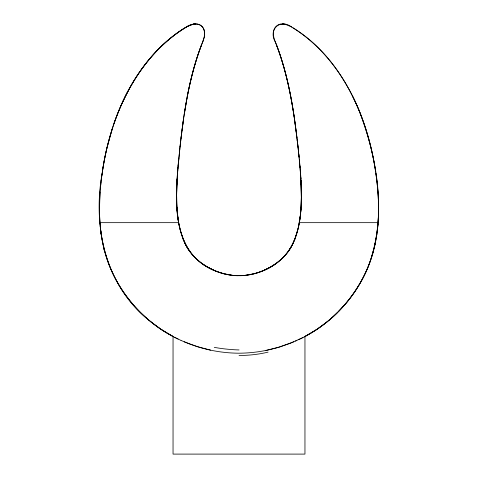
<?xml version="1.0" encoding="UTF-8"?>
<svg xmlns="http://www.w3.org/2000/svg" width="478" height="478" viewBox="0 0 478 478"><rect width="100%" height="100%" fill="white"/><g stroke="black" fill="none" stroke-linecap="round" stroke-linejoin="round"><path stroke-width="0.72" d="M187.023 247.204C174.285 223.937 176.209 195.932 177.696 170.305M176.633 195.693L176.872 183.636L177.918 167.611M301.355 197.306L300.626 174.625M99.448 209.519L100.093 191.983M176.645 192.514L177.105 178.927M301.349 198.095L301.015 207.315M176.812 185.129L176.83 184.741M176.848 184.191L176.89 183.253M176.926 182.429L176.962 181.682M176.985 181.21L177.009 180.726M177.045 180.069L177.111 178.874M177.141 178.354L177.171 177.828M177.201 177.308L177.332 175.277M300.949 208.414L300.997 207.613M300.979 207.93L300.925 208.772M329.163 320.164C347.058 305.024 361.183 285.372 369.458 263.42A186.982 151.251 0 0 0 372.045 255.838A194.797 157.567 0 0 0 373.372 251.225L374.537 246.534A214.747 173.711 0 0 0 375.547 241.79L376.132 238.618A233.413 188.81 0 0 0 376.879 233.844L377.483 229.058A258.741 209.298 0 0 0 377.943 224.266C379.317 207.303 378.259 190.226 375.863 173.406M177.266 176.221L179.74 149.351M300.907 209.017L300.871 209.525M177.452 173.55L177.511 172.713M300.895 209.209L300.656 212.22M300.853 209.794L300.787 210.655M177.571 171.955L177.619 171.333M300.764 210.959L300.71 211.581M177.804 168.961L180.051 146.543M178.037 166.266L178.802 158.194M300.626 212.543L300.501 213.857M100.559 186.528L101.019 182.142M300.471 214.186L300.333 215.476M179.656 150.128L180.397 143.46L180.021 146.794M300.411 214.771L300.154 216.982M180.367 143.735L180.684 140.974M300.298 215.793L298.272 227.928L294.92 238.964M180.475 142.797L181.634 133.063M101.145 181.048L101.689 176.681M180.487 142.719L183.265 120.809M181.001 138.303L181.305 135.764M185.554 27.515C135.537 58.549 110.077 117.11 102.119 173.526C92.583 226.399 105.274 285.366 148.837 320.158M101.408 178.862L101.545 177.768M181.586 133.464L183.737 117.558M300.124 217.263L299.957 218.506M181.975 130.369L183.438 119.596M102.119 173.526C97.189 207.691 98.121 244.378 113.913 275.746C127.184 302.251 148.987 324.466 175.504 337.791M101.76 176.131L102.137 173.406M299.873 219.121L299.784 219.743M102.34 172.008L102.256 172.588M183.361 120.145C187.179 93.389 192.801 66.693 202.839 41.526M102.376 171.769L102.627 170.132A296.677 296.677 0 0 1 104.09 161.45L104.921 157.131A277.646 277.646 0 0 1 106.779 148.562L112.635 127.536M183.827 116.907L187.071 97.59L184.233 114.224M102.394 171.656C110.245 118.711 133.404 64.65 177.858 32.498M204.261 36.979L204.638 33.042L203.951 29.564M204.214 37.194L203.042 40.983M201.423 45.165C195.048 61.919 190.561 79.336 187.197 96.932C190.603 79.157 195.149 61.56 201.62 44.645M295.207 238.217L293.349 242.651M202.917 41.323C204.524 37.236 205.606 32.361 203.365 28.31M202.977 41.162L202.762 41.735M201.686 44.472L202.696 41.891M294.86 239.12L294.125 240.912M289.202 250.054C302.377 229.261 301.827 203.377 300.937 179.638C301.827 201.292 302.09 224.104 292.644 244.115M293.57 242.167L292.422 244.551M114.033 123.402A227.146 227.146 0 0 1 123.031 101.151L124.931 97.207A211.67 211.67 0 0 1 127.925 91.37C141.464 66.06 160.297 42.936 184.998 27.849M123.037 101.151L123.975 99.173M291.652 27.049C280.383 18.355 267.734 29.242 275.495 42.369M292.494 244.413L292.13 245.112A64.733 52.365 0 0 1 282.193 258.508M274.521 28.537C272.364 32.677 273.583 37.589 275.226 41.688M292.189 244.999C287.631 253.92 280.311 261.221 271.755 266.354M293.187 242.991C284.577 261.448 265.176 273.081 245.339 275.388M352.059 295.547L352.537 294.884A183.504 148.437 0 0 0 368.269 266.419C387.228 216.301 377.763 159.813 359.289 110.986C345.313 77.305 323.134 45.494 291.186 26.78M351.82 295.876L349.352 299.144M349.101 299.467L348.08 300.752M347.823 301.068L346.789 302.341M346.526 302.658L338.221 311.799M337.635 312.385C327.358 322.644 315.444 331.218 302.502 337.791M282.128 258.467L281.082 259.446A62.654 50.68 0 0 1 272.239 266.067L269.813 267.483A62.128 50.256 0 0 1 264.728 270.034L262.081 271.151M327.896 321.216L317.225 329.169L304.426 336.799M275.728 263.748L275.436 263.958M275.334 264.029C265.792 270.614 254.499 274.677 242.932 275.591M178.569 32.002L182.907 29.14A121.561 121.561 0 0 1 185.171 27.742L186.354 27.049M185.613 27.485L185.984 27.264M271.486 266.521L269.783 267.501M185.918 27.3C190.919 23.655 199.595 21.773 203.299 28.202M187.006 26.672L186.444 26.995L187.752 26.26M187.095 26.619L193.333 24.121M269.49 267.662L264.149 270.291M304.582 336.614C332.222 322.256 354.461 298.051 366.967 269.58C380.07 239.508 380.428 205.528 375.881 173.526M187.842 26.206L188.505 25.866M302.95 337.564L289.925 343.413L278.16 347.428M302.042 338.024L301.009 338.538M188.696 25.77L189.282 25.483M300.441 338.818L298.511 339.739M189.479 25.394L193.769 24.043M295.392 341.149L296.928 340.467M293.845 341.818L279.678 346.974L265.971 350.44M277.365 347.661L274.169 348.54M280.15 24.163L285.157 24.223L291 26.672M193.465 24.097L197.139 24.025A8.652 8.652 0 0 1 203.001 27.676L203.861 29.343M193.877 24.025L194.606 23.942M245.698 275.346L237.046 275.71M243.989 275.525L254.212 273.733A58.232 47.101 0 0 0 262.081 271.151M245.22 275.4L244.599 275.465M243.218 275.585L234.788 275.585M242.466 275.639L241.271 275.698M194.815 23.924L195.675 23.9M240.954 275.71L235.732 275.651M242.274 275.651L232.302 275.346M282.373 23.9L282.528 23.9A11.657 11.657 0 0 1 284.231 24.043M99.514 213.905L99.938 222.664L178.682 222.664L180.373 230.557L182.895 238.486M299.324 222.664L378.062 222.664M236.735 275.698L235.54 275.639M235.068 275.591C223.495 274.748 212.196 270.638 202.666 264.029M234.017 275.525L232.666 275.388M233.389 275.465L223.782 273.733M232.559 275.376L232.404 275.358C211.103 272.824 190.262 259.333 182.937 238.582M210.565 350.135L197.079 346.592L184.161 341.818M200.646 347.667L204.65 348.749A115.013 93.037 0 0 0 239 353.206A115.019 93.037 0 0 0 273.35 348.713M199.852 347.434L190.166 344.208L181.078 340.467M213.965 270.339L208.51 267.662M180.953 340.408L174.697 337.384M177.565 338.818L178.174 339.111M176.991 338.538L175.958 338.024M173.574 336.799L160.775 329.169L150.098 321.21M173.418 336.614C157.358 328.243 143.036 316.585 131.474 302.646M208.223 267.501C183.14 254.583 176.006 223.865 176.651 197.713M293.002 27.849C342.26 58.949 367.636 116.411 375.714 172.355M192.025 254.362L191.146 253.28A63.221 51.14 0 0 1 189.157 250.586L187.173 247.449M131.211 302.335L126.18 295.87M125.941 295.541L125.463 294.878A181.61 146.901 0 0 1 115.921 279.618L114.421 276.756A187.376 151.568 0 0 1 104.64 251.237A204.632 165.531 0 0 1 103.469 246.552L102.776 243.392A225.7 182.572 0 0 1 101.36 235.445A241.474 195.329 0 0 1 100.709 230.659L100.201 225.867M188.798 250.054L188.475 249.558A75.016 60.676 0 0 1 184.448 242.161M352.537 96.126C364.344 119.811 371.699 145.533 375.612 171.656M183.881 240.906L182.793 238.217M275.579 42.596L276.386 44.645M275.597 42.632L275.376 42.07M275.746 43.014L275.973 43.588M276.117 43.952L277.658 48.051M276.451 44.818C288.969 77.585 294.185 112.533 298.027 147.23M276.583 45.165C285.336 68.229 290.534 92.469 294.161 116.817M277.826 48.505C287.559 75.273 292.62 103.463 296.187 131.641M178.682 222.664L178.174 219.462M178.294 220.25L177.983 218.04M294.269 117.558L297.519 142.719M178.103 218.93L177.428 213.086M177.947 217.789L177.81 216.695M296.575 134.754L296.952 137.873M177.78 216.403L177.637 215.16M297.22 140.126L297.525 142.797M299.037 156.575L297.603 143.46L298.374 150.343M298.35 150.128L300.082 167.611M298.78 154.161L299.198 158.194M177.601 214.837L177.535 214.186M299.336 159.538L300.895 178.969L300.823 177.637M177.499 213.857L177.374 212.543M299.467 160.883L299.724 163.578M299.939 165.926L300.453 172.17M177.344 212.22L177.29 211.581M177.302 211.706L177.171 210.075M177.266 211.27L177.003 207.56M300.309 170.305L300.698 175.641M99.938 222.664L100.063 224.266M300.387 171.333L300.435 171.955M300.495 172.713L300.543 173.406M177.153 209.794L177.093 209.017M300.674 175.277L300.758 176.621M177.051 208.324L176.985 207.315M300.823 177.655L300.865 178.354M176.974 207.094L176.633 195.233M300.973 180.236L300.985 180.565M300.997 180.726L301.038 181.526M301.05 181.837L301.086 182.572M301.134 183.755L301.152 184.191M378.421 201.19L378.504 204.273M304.958 336.518L304.958 454.1L173.042 454.1L173.042 336.518M239.066 349.944A61.459 21.606 1.8 0 1 214.275 347.345M268.05 352.125A61.25 27.312 0 0 1 239.042 355.495M124.931 97.207A213.499 213.499 0 0 1 127.925 91.37M285.82 24.39A15.595 15.595 0 0 1 286.358 24.551M274.527 28.495A8.616 8.616 0 0 1 280.144 24.157M377.961 224.266A258.532 209.418 3.5 0 1 377.518 229.064M376.873 233.844A233.216 189.151 3.6 0 1 376.126 238.618M375.475 241.778A214.664 174.094 2.3 0 1 374.447 246.517M373.282 251.207A194.785 157.704 0.5 0 1 371.944 255.82M101.372 235.445A241.223 195.556 -3.5 0 1 100.721 230.659M104.503 251.267A204.608 165.991 -2.1 0 1 103.356 246.57M223.806 273.685A61.035 49.365 0 0 1 192.108 254.32"/></g></svg>
